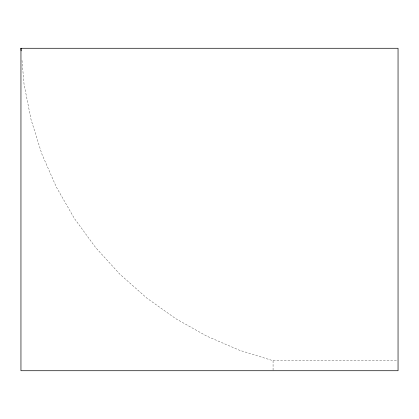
<?xml version="1.0" encoding="UTF-8"?>
<svg xmlns="http://www.w3.org/2000/svg" width="419" height="419" viewBox="0 0 419 419"><rect width="100%" height="100%" fill="white"/><g stroke="black" fill="none" stroke-linecap="round" stroke-linejoin="round"><path stroke-width="0.31" stroke-dasharray="2.1 1.57" d="M22.003 60.456L24.045 84.172L31.032 119.53L41.821 153.93L56.293 186.979L74.278 218.289L95.563 247.488L119.902 274.241L147.011 298.239L175.844 318.733L206.698 336.101L239.228 350.153L273.068 360.728L396.756 360.728M273.068 360.728L273.068 370.726"/><path stroke-width="0.63" d="M20.95 48.274L398.05 48.274L398.05 370.726L20.95 370.726L20.95 48.274L21.17 50.84"/></g></svg>
